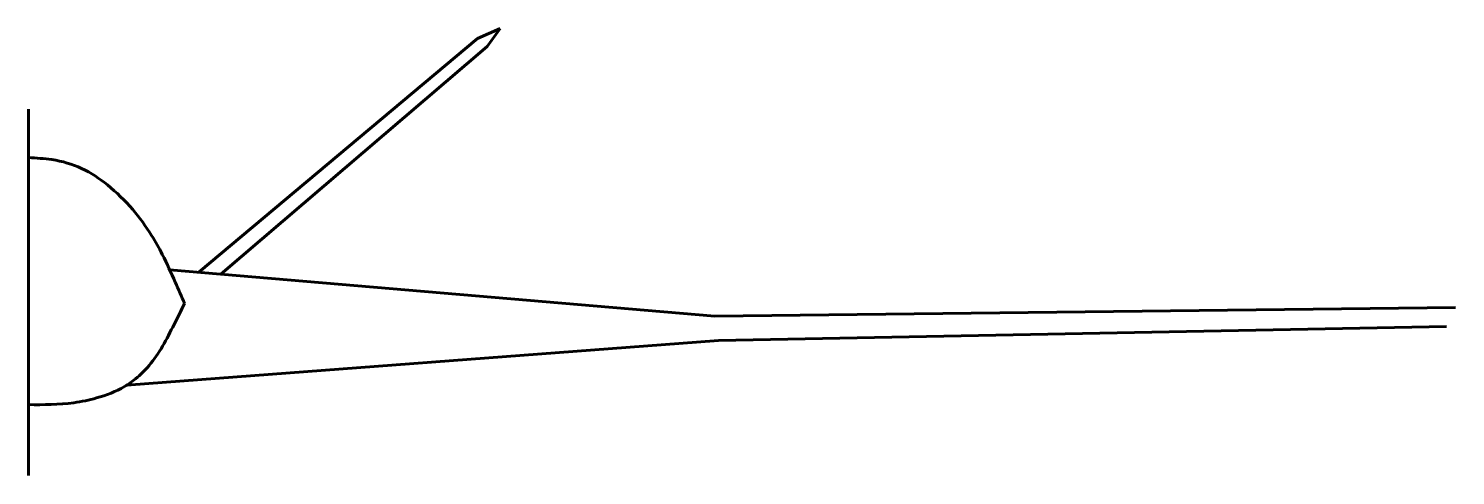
# Model space of a CAD drawing. Header units: millimetres. Extents: x -985956116104 to 1932156, y -552630487266 to 633586.
# Drawn here: x -985956116104 to -449528322832, y -552630487266 to -384596526534 of the extents above; entities that cross this region are included whole.
import ezdxf

# ---------------------------------------------------------------- set-up
doc = ezdxf.new("R2010")
doc.units = ezdxf.units.MM
doc.layers.add('_basic (Основной)', color=4, linetype='Continuous', lineweight=60)

msp = doc.modelspace()

# ---------------------------------------------------------------- linework, layer by layer
at = {"layer": '_basic (Основной)', "transparency": 33554687}
for p, q in [((-808603870773.918, -384596526534.499), (-817195623148.542, -388309630088.623)), ((-808603870773.918, -384596526534.499), (-813566852139.457, -391367561996.865)), ((-817195623148.542, -388309630088.623), (-921916945152.979, -476203381655.659)), ((-813566852139.457, -391367561996.865), (-913665891055.86, -476906257069.504)), ((-985956116104.183, -552630487266.406), (-985956116104.183, -414850335874.446)), ((-727946013404.51, -492727015766.135), (-932910985266.072, -475266841862.881)), ((-449528322831.719, -489453060179.05), (-727946013404.51, -492727015766.135)), ((-452957924788.531, -496659205347.21), (-726553934625.542, -501877034933.48)), ((-726553934625.542, -501877034933.48), (-949029618873.24, -518676434371.378))]:
    msp.add_line(p, q, dxfattribs=at)
for points, start_tangent, end_tangent in [([(-985956116104.183, -433110858787.421), (-977172213397.569, -433896308365.083), (-965994582313.024, -437212660517.963), (-956301482608.135, -443408999632.861), (-946783032745.73, -452659871786.123), (-939687832081.102, -462379992484.457), (-935670875412.571, -469536327253.362), (-930780659240.239, -480009014175.146), (-927287652099.163, -487950801110.342)], (856897.8307379778, -49187.5337423516), (344301.576342741, -785536.9591928843)), ([(-927287652099.163, -487950801110.342), (-931230011709.077, -495826453751.795), (-935579662923.019, -504025265660.596), (-940649201223.774, -511311389110.401), (-945714622973.042, -516263690076.795), (-949844038682.481, -519180044687.662), (-960360289168.21, -523472040756.865), (-968894420113.408, -525287883754.242), (-985956116104.183, -526003215138.128)], (-383401.9699163057, -767313.2914324604), (-861871.1724448509, 5665.4304624069))]:
    msp.add_spline(points, degree=3, dxfattribs=dict(at, start_tangent=start_tangent, end_tangent=end_tangent))

doc.saveas('drawing.dxf')
